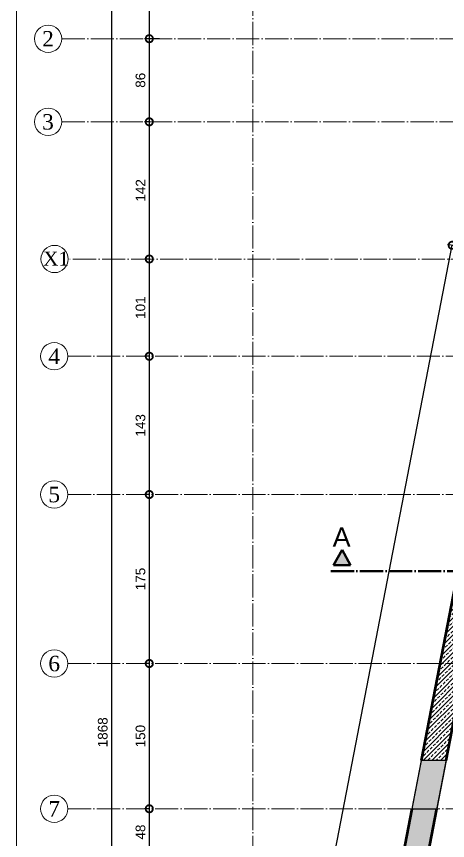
# Model space of a CAD drawing. Header units: millimetres. Extents: x 7519 to 33116, y -1769 to 3101.
# Drawn here: x 13778 to 14225, y 1787 to 2640 of the extents above; entities that cross this region are included whole.
import ezdxf

# ---------------------------------------------------------------- set-up
doc = ezdxf.new("R2010")
doc.units = ezdxf.units.MM
doc.linetypes.add('ACAD_ISO04W100', pattern=[30, 24, -3, 0, -3])
for name, color, linetype, lineweight in [('duvar', 145, 'Continuous', 53), ('iç ölçü x', 20, 'Continuous', 9), ('kesit', 50, 'Continuous', 50), ('kolon', 1, 'Continuous', 30), ('t tarama', 250, 'Continuous', 18), ('tarama', 157, 'Continuous', 15), ('çizgi', 234, 'Continuous', 9)]:
    doc.layers.add(name, color=color, linetype=linetype, lineweight=lineweight)
doc.styles.add('ARIAL', font='arial.ttf', dxfattribs={"height": 10})
doc.styles.get("Standard").update_dxf_attribs({"font": 'arial.ttf'})
doc.styles.add('TÜRKÇE', font='times.ttf')
doc.dimstyles.new('KESİT', dxfattribs={"dimscale": 0, "dimtxt": 10, "dimasz": 15, "dimexe": 5, "dimexo": 5, "dimgap": 4, "dimtad": 1, "dimdec": 0, "dimdsep": 46, "dimtxsty": 'ARIAL', "dimblk": 'DOTSMALL', "dimcen": -2, "dimclrd": 256, "dimclre": 8, "dimclrt": 4, "dimadec": 0, "dimazin": 0, "dimtfac": 0.533333, "dimtdec": 0, "dimtix": 1, "dimtmove": 2, "dimatfit": 3, "dimldrblk": 'DOTSMALL', "dimfxl": 35, "dimfxlon": 1, "dimtolj": 1, "dimarcsym": 0})

# ---------------------------------------------------------------- blocks, each defined once
blk = doc.blocks.new('_DotSmall')
at = {"color": 0, "linetype": 'ByBlock', "const_width": 0.5}
blk.add_lwpolyline([(-0.0625, 0, 1), (0.0625, 0, 1)], format="xyb", close=True, dxfattribs=at)
blk = doc.blocks.new('*D206')
at = {"layer": 'Defpoints', "color": 0, "transparency": 16777216}
for p in [(14229.69, 2403.05), (14298.3, 2389.8), (14023.12, 964.84)]:
    blk.add_point(p, dxfattribs=at)
at = {"layer": 'iç ölçü x', "lineweight": -2, "transparency": 16777216}
blk.add_line((13954.5, 978.09), (14229.69, 2403.05), dxfattribs=at)
at = {"layer": 'iç ölçü x', "color": 8, "lineweight": -2, "transparency": 16777216}
for p, q in [((14264.05, 2396.42), (14224.78, 2404)), ((13988.87, 971.45), (13949.59, 979.04))]:
    blk.add_line(p, q, dxfattribs=at)
at = {"layer": 'iç ölçü x', "lineweight": -2, "transparency": 16777216, "xscale": 15, "yscale": 15, "zscale": 15}
for p, rotation in [((14229.69, 2403.05), 79.06970946098961), ((13954.5, 978.09), 259.0697094609896)]:
    blk.add_blockref('_DotSmall', p, dxfattribs=dict(at, rotation=rotation))
at = {"layer": 'iç ölçü x', "color": 4, "transparency": 16777216, "insert": (14083.16, 1692.3), "char_height": 10, "attachment_point": 5, "rotation": 79.06971, "style": 'ARIAL'}
blk.add_mtext('\\A1;1451', dxfattribs=at)
blk = doc.blocks.new('*D214')
at = {"layer": 'Defpoints', "color": 0, "transparency": 16777216}
for p in [(13900.19, 2832.88), (13874.38, 964.84), (13876.97, 964.84)]:
    blk.add_point(p, dxfattribs=at)
at = {"layer": 'iç ölçü x', "color": 8, "lineweight": -2, "transparency": 16777216}
for p, q in [((13895.19, 2832.88), (13871.97, 2832.88)), ((13876.97, 964.84), (13881.97, 964.84))]:
    blk.add_line(p, q, dxfattribs=at)
at = {"layer": 'iç ölçü x', "lineweight": -2, "transparency": 16777216}
blk.add_line((13876.97, 2832.88), (13876.97, 964.84), dxfattribs=at)
at = {"layer": 'iç ölçü x', "lineweight": -2, "transparency": 16777216, "xscale": 15, "yscale": 15, "zscale": 15}
for p, rotation in [((13876.97, 2832.88), 90), ((13876.97, 964.84), 270)]:
    blk.add_blockref('_DotSmall', p, dxfattribs=dict(at, rotation=rotation))
at = {"layer": 'iç ölçü x', "color": 4, "transparency": 16777216, "insert": (13867.87, 1898.86), "char_height": 10, "attachment_point": 5, "rotation": 90, "style": 'ARIAL'}
blk.add_mtext('\\A1;1868', dxfattribs=at)
blk = doc.blocks.new('*D228')
at = {"layer": 'Defpoints', "color": 0, "transparency": 16777216}
for p in [(13931.46, 2832.88), (13916.03, 2616.88), (13931.46, 2616.88)]:
    blk.add_point(p, dxfattribs=at)
at = {"layer": 'iç ölçü x', "color": 8, "lineweight": -2, "transparency": 16777216}
for p, q in [((13926.46, 2832.88), (13911.03, 2832.88)), ((13926.46, 2616.88), (13911.03, 2616.88))]:
    blk.add_line(p, q, dxfattribs=at)
at = {"layer": 'iç ölçü x', "lineweight": -2, "transparency": 16777216}
blk.add_line((13916.03, 2832.88), (13916.03, 2616.88), dxfattribs=at)
at = {"layer": 'iç ölçü x', "lineweight": -2, "transparency": 16777216, "xscale": 15, "yscale": 15, "zscale": 15}
for p, rotation in [((13916.03, 2832.88), 90), ((13916.03, 2616.88), 270)]:
    blk.add_blockref('_DotSmall', p, dxfattribs=dict(at, rotation=rotation))
at = {"layer": 'iç ölçü x', "color": 4, "transparency": 16777216, "insert": (13906.93, 2724.88), "char_height": 10, "attachment_point": 5, "rotation": 90, "style": 'ARIAL'}
blk.add_mtext('\\A1;216', dxfattribs=at)
blk = doc.blocks.new('*D229')
at = {"layer": 'Defpoints', "color": 0, "transparency": 16777216}
for p in [(13931.46, 2616.88), (13916.03, 2530.85), (13916.03, 2530.85)]:
    blk.add_point(p, dxfattribs=at)
at = {"layer": 'iç ölçü x', "color": 8, "lineweight": -2, "transparency": 16777216}
for p, q in [((13926.46, 2616.88), (13911.03, 2616.88)), ((13916.03, 2530.85), (13911.03, 2530.85))]:
    blk.add_line(p, q, dxfattribs=at)
at = {"layer": 'iç ölçü x', "lineweight": -2, "transparency": 16777216}
blk.add_line((13916.03, 2616.88), (13916.03, 2530.85), dxfattribs=at)
at = {"layer": 'iç ölçü x', "lineweight": -2, "transparency": 16777216, "xscale": 15, "yscale": 15, "zscale": 15}
for p, rotation in [((13916.03, 2616.88), 90), ((13916.03, 2530.85), 270)]:
    blk.add_blockref('_DotSmall', p, dxfattribs=dict(at, rotation=rotation))
at = {"layer": 'iç ölçü x', "color": 4, "transparency": 16777216, "insert": (13906.93, 2573.87), "char_height": 10, "attachment_point": 5, "rotation": 90, "style": 'ARIAL'}
blk.add_mtext('\\A1;86', dxfattribs=at)
blk = doc.blocks.new('*D230')
at = {"layer": 'Defpoints', "color": 0, "transparency": 16777216}
for p in [(13916.03, 2530.85), (13916.03, 2388.84), (13916.03, 2388.84)]:
    blk.add_point(p, dxfattribs=at)
at = {"layer": 'iç ölçü x', "color": 8, "lineweight": -2, "transparency": 16777216}
for p, q in [((13916.03, 2530.85), (13911.03, 2530.85)), ((13916.03, 2388.84), (13911.03, 2388.84))]:
    blk.add_line(p, q, dxfattribs=at)
at = {"layer": 'iç ölçü x', "lineweight": -2, "transparency": 16777216}
blk.add_line((13916.03, 2530.85), (13916.03, 2388.84), dxfattribs=at)
at = {"layer": 'iç ölçü x', "lineweight": -2, "transparency": 16777216, "xscale": 15, "yscale": 15, "zscale": 15}
for p, rotation in [((13916.03, 2530.85), 90), ((13916.03, 2388.84), 270)]:
    blk.add_blockref('_DotSmall', p, dxfattribs=dict(at, rotation=rotation))
at = {"layer": 'iç ölçü x', "color": 4, "transparency": 16777216, "insert": (13907.01, 2459.85), "char_height": 10, "attachment_point": 5, "rotation": 90, "style": 'ARIAL'}
blk.add_mtext('\\A1;142', dxfattribs=at)
blk = doc.blocks.new('*D231')
at = {"layer": 'Defpoints', "color": 0, "transparency": 16777216}
for p in [(13916.03, 2388.84), (13916.03, 2288.15), (13916.03, 2288.15)]:
    blk.add_point(p, dxfattribs=at)
at = {"layer": 'iç ölçü x', "color": 8, "lineweight": -2, "transparency": 16777216}
for p, q in [((13916.03, 2388.84), (13911.03, 2388.84)), ((13916.03, 2288.15), (13911.03, 2288.15))]:
    blk.add_line(p, q, dxfattribs=at)
at = {"layer": 'iç ölçü x', "lineweight": -2, "transparency": 16777216}
blk.add_line((13916.03, 2388.84), (13916.03, 2288.15), dxfattribs=at)
at = {"layer": 'iç ölçü x', "lineweight": -2, "transparency": 16777216, "xscale": 15, "yscale": 15, "zscale": 15}
for p, rotation in [((13916.03, 2388.84), 90), ((13916.03, 2288.15), 270)]:
    blk.add_blockref('_DotSmall', p, dxfattribs=dict(at, rotation=rotation))
at = {"layer": 'iç ölçü x', "color": 4, "transparency": 16777216, "insert": (13906.93, 2338.49), "char_height": 10, "attachment_point": 5, "rotation": 90, "style": 'ARIAL'}
blk.add_mtext('\\A1;101', dxfattribs=at)
blk = doc.blocks.new('*D232')
at = {"layer": 'Defpoints', "color": 0, "transparency": 16777216}
for p in [(13916.03, 2288.15), (13916.03, 2145.03), (13916.03, 2145.03)]:
    blk.add_point(p, dxfattribs=at)
at = {"layer": 'iç ölçü x', "color": 8, "lineweight": -2, "transparency": 16777216}
for p, q in [((13916.03, 2288.15), (13911.03, 2288.15)), ((13916.03, 2145.03), (13911.03, 2145.03))]:
    blk.add_line(p, q, dxfattribs=at)
at = {"layer": 'iç ölçü x', "lineweight": -2, "transparency": 16777216}
blk.add_line((13916.03, 2288.15), (13916.03, 2145.03), dxfattribs=at)
at = {"layer": 'iç ölçü x', "lineweight": -2, "transparency": 16777216, "xscale": 15, "yscale": 15, "zscale": 15}
for p, rotation in [((13916.03, 2288.15), 90), ((13916.03, 2145.03), 270)]:
    blk.add_blockref('_DotSmall', p, dxfattribs=dict(at, rotation=rotation))
at = {"layer": 'iç ölçü x', "color": 4, "transparency": 16777216, "insert": (13906.92, 2216.59), "char_height": 10, "attachment_point": 5, "rotation": 90, "style": 'ARIAL'}
blk.add_mtext('\\A1;143', dxfattribs=at)
blk = doc.blocks.new('*D233')
at = {"layer": 'Defpoints', "color": 0, "transparency": 16777216}
for p in [(13916.03, 2145.03), (13916.03, 1970.08), (13916.03, 1970.08)]:
    blk.add_point(p, dxfattribs=at)
at = {"layer": 'iç ölçü x', "color": 8, "lineweight": -2, "transparency": 16777216}
for p, q in [((13916.03, 2145.03), (13911.03, 2145.03)), ((13916.03, 1970.08), (13911.03, 1970.08))]:
    blk.add_line(p, q, dxfattribs=at)
at = {"layer": 'iç ölçü x', "lineweight": -2, "transparency": 16777216}
blk.add_line((13916.03, 2145.03), (13916.03, 1970.08), dxfattribs=at)
at = {"layer": 'iç ölçü x', "lineweight": -2, "transparency": 16777216, "xscale": 15, "yscale": 15, "zscale": 15}
for p, rotation in [((13916.03, 2145.03), 90), ((13916.03, 1970.08), 270)]:
    blk.add_blockref('_DotSmall', p, dxfattribs=dict(at, rotation=rotation))
at = {"layer": 'iç ölçü x', "color": 4, "transparency": 16777216, "insert": (13906.93, 2057.56), "char_height": 10, "attachment_point": 5, "rotation": 90, "style": 'ARIAL'}
blk.add_mtext('\\A1;175', dxfattribs=at)
blk = doc.blocks.new('*D234')
at = {"layer": 'Defpoints', "color": 0, "transparency": 16777216}
for p in [(13916.03, 1970.08), (13916.03, 1819.7), (13916.03, 1819.7)]:
    blk.add_point(p, dxfattribs=at)
at = {"layer": 'iç ölçü x', "color": 8, "lineweight": -2, "transparency": 16777216}
for p, q in [((13916.03, 1970.08), (13911.03, 1970.08)), ((13916.03, 1819.7), (13911.03, 1819.7))]:
    blk.add_line(p, q, dxfattribs=at)
at = {"layer": 'iç ölçü x', "lineweight": -2, "transparency": 16777216}
blk.add_line((13916.03, 1970.08), (13916.03, 1819.7), dxfattribs=at)
at = {"layer": 'iç ölçü x', "lineweight": -2, "transparency": 16777216, "xscale": 15, "yscale": 15, "zscale": 15}
for p, rotation in [((13916.03, 1970.08), 90), ((13916.03, 1819.7), 270)]:
    blk.add_blockref('_DotSmall', p, dxfattribs=dict(at, rotation=rotation))
at = {"layer": 'iç ölçü x', "color": 4, "transparency": 16777216, "insert": (13906.93, 1894.89), "char_height": 10, "attachment_point": 5, "rotation": 90, "style": 'ARIAL'}
blk.add_mtext('\\A1;150', dxfattribs=at)
blk = doc.blocks.new('*D235')
at = {"layer": 'Defpoints', "color": 0, "transparency": 16777216}
for p in [(13916.03, 1819.7), (13916.03, 1771.43), (13916.03, 1771.43)]:
    blk.add_point(p, dxfattribs=at)
at = {"layer": 'iç ölçü x', "color": 8, "lineweight": -2, "transparency": 16777216}
for p, q in [((13916.03, 1819.7), (13911.03, 1819.7)), ((13916.03, 1771.43), (13911.03, 1771.43))]:
    blk.add_line(p, q, dxfattribs=at)
at = {"layer": 'iç ölçü x', "lineweight": -2, "transparency": 16777216}
blk.add_line((13916.03, 1819.7), (13916.03, 1771.43), dxfattribs=at)
at = {"layer": 'iç ölçü x', "lineweight": -2, "transparency": 16777216, "xscale": 15, "yscale": 15, "zscale": 15}
for p, rotation in [((13916.03, 1819.7), 90), ((13916.03, 1771.43), 270)]:
    blk.add_blockref('_DotSmall', p, dxfattribs=dict(at, rotation=rotation))
at = {"layer": 'iç ölçü x', "color": 4, "transparency": 16777216, "insert": (13906.93, 1795.56), "char_height": 10, "attachment_point": 5, "rotation": 90, "style": 'ARIAL'}
blk.add_mtext('\\A1;48', dxfattribs=at)
blk = doc.blocks.new('A$C035B695E')
at = {"layer": 'tarama'}
for p, q in [((0, 0), (250, -500)), ((0, -500), (250, 0))]:
    blk.add_line(p, q, dxfattribs=at)
blk.add_lwpolyline([(0, -500), (250, -500), (250, 0), (0, 0)], close=True, dxfattribs=at)

msp = doc.modelspace()

# ---------------------------------------------------------------- hatches: boundary and pattern name
at = {"layer": 'kesit'}
h = msp.add_hatch(color=256, dxfattribs=at)
h.dxf.hatch_style = 1
h.paths.add_polyline_path([(14115.885, 2087.924), (14106.779, 2072.061), (14124.356, 2072.061)])
at = {"layer": 't tarama'}
h = msp.add_hatch(dxfattribs=at)
h.set_pattern_fill('ANSI33', color=256)
h.paths.add_polyline_path([(14319.902, 2369.805), (14292.665, 2360.617), (14197.861, 1869.703), (14223.323, 1869.703)])
h.paths.add_polyline_path([(14233.125, 2036.396), (14253.664, 2036.396), (14253.664, 2057.003), (14233.125, 2057.003)], flags=16)
h = msp.add_hatch(dxfattribs=at)
h.set_pattern_fill('ANSI33', color=256)
h.set_pattern_definition([(45, (-20204.8364, 0), (-4.4901281, 4.4901281), []), (45, (-20200.346, 0), (-4.4901281, 4.4901281), [3.175, -1.5875])])
h.paths.add_polyline_path([(14223.323, 1869.703), (14197.861, 1869.703), (14188.205, 1819.703), (14213.667, 1819.703)])
h.paths.add_polyline_path([(14783.897, 1869.703), (14733.897, 1869.703), (14733.897, 1819.703), (14783.897, 1819.703)])
h = msp.add_hatch(dxfattribs=at)
h.set_pattern_fill('ANSI33', color=256)
h.paths.add_polyline_path([(14213.667, 1819.703), (14188.205, 1819.703), (14041.652, 1060.825), (14066.199, 1056.085), (14115.317, 1310.426)])

# ---------------------------------------------------------------- linework, layer by layer
for p, q in [((14298.116, 2388.84), (14197.861, 1869.703)), ((14188.205, 1819.703), (14023.116, 964.84))]:
    msp.add_line(p, q)
at = {"layer": 'duvar'}
for p, q in [((14223.323, 1869.703), (14319.902, 2369.805)), ((14197.861, 1869.703), (14292.665, 2360.617)), ((14041.652, 1060.825), (14188.205, 1819.703)), ((14115.317, 1310.426), (14213.667, 1819.703))]:
    msp.add_line(p, q, dxfattribs=at)
at = {"layer": 'iç ölçü x'}
for points in [[(13778.496, 704.072), (16014.439, 704.072), (16014.439, 3080.74), (13778.496, 3080.74)], [(14298.302, 2389.803), (15629.176, 2832.88), (15629.176, 2288.145), (15529.668, 2288.145), (15529.668, 1771.426), (15464.991, 1434.154), (14023.116, 964.84)]]:
    msp.add_lwpolyline(points, close=True, dxfattribs=at)
at = {"layer": 'kesit'}
for p, q in [((14106.779, 2072.061), (14115.885, 2087.924)), ((14115.885, 2087.924), (14124.356, 2072.061)), ((14106.779, 2072.061), (14124.356, 2072.061))]:
    msp.add_line(p, q, dxfattribs=at)
at = {"layer": 'kesit', "linetype": 'ACAD_ISO04W100'}
msp.add_line((14104.097, 2065.786), (15663.767, 2065.786), dxfattribs=at)
at = {"layer": 'kolon'}
for p, q in [((14188.205, 1819.703), (14197.861, 1869.703)), ((14223.323, 1869.703), (14213.667, 1819.703))]:
    msp.add_line(p, q, dxfattribs=at)
for points in [[(14223.323, 1869.703), (14197.861, 1869.703)], [(14188.205, 1819.703), (14213.667, 1819.703)]]:
    msp.add_lwpolyline(points, dxfattribs=at)
at = {"layer": 'çizgi', "linetype": 'ACAD_ISO04W100'}
for p, q in [((14023.116, 2995.544), (14023.116, 758.25)), ((13825.31, 2616.878), (15908.097, 2616.878)), ((13825.304, 2530.853), (15908.091, 2530.853)), ((15907.765, 2388.84), (13832.074, 2388.84)), ((13831.73, 2288.145), (15906.526, 2288.145)), ((13831.73, 2145.028), (15906.526, 2145.028)), ((13831.73, 1970.083), (15906.526, 1970.083)), ((13831.73, 1819.703), (15906.526, 1819.703))]:
    msp.add_line(p, q, dxfattribs=at)
at = {"layer": 'çizgi'}
for centre in [(13811.208, 2616.878), (13811.193, 2530.853), (13817.972, 2388.84), (13817.628, 2288.145), (13817.628, 2145.028), (13817.628, 1970.083), (13817.628, 1819.703)]:
    msp.add_circle(centre, 14.102, dxfattribs=at)

# ---------------------------------------------------------------- block references
at = {"layer": 'tarama', "rotation": 349.0697094609817}
msp.add_blockref('A$C035B695E', (14239.678, 1954.393), dxfattribs=at)

# ---------------------------------------------------------------- texts
at = {"layer": 'kesit', "insert": (14105.873, 2110.987), "char_height": 20, "attachment_point": 1}
msp.add_mtext_dynamic_manual_height_columns('A', width=22.34166, gutter_width=12.5, heights=[0], dxfattribs=at)
at = {"layer": 'çizgi', "style": 'TÜRKÇE'}
for s, height, p in [('2', 16, (13805.096, 2608.84)), ('3', 16, (13805.081, 2522.814)), ('X1', 14.4, (13806.215, 2382.054)), ('4', 16, (13811.516, 2280.107)), ('5', 16, (13811.516, 2136.989)), ('6', 16, (13811.516, 1962.044)), ('7', 16, (13811.516, 1811.664))]:
    msp.add_text(s, height=height, dxfattribs=at).set_placement(p)

# ---------------------------------------------------------------- dimensions: what is measured, and where the dimension line sits
at = {"layer": 'iç ölçü x'}
for base, p1, p2, picture, middle in [((13876.972, 964.84), (13900.186, 2832.88), (13874.376, 964.84), '*D214', (13867.866, 1898.86)), ((13916.033, 2616.878), (13931.456, 2832.88), (13931.456, 2616.878), '*D228', (13906.927, 2724.879)), ((13916.033, 2530.853), (13931.456, 2616.878), (13916.033, 2530.853), '*D229', (13906.927, 2573.866)), ((13916.033, 2388.84), (13916.033, 2530.853), (13916.033, 2388.84), '*D230', (13907.013, 2459.846)), ((13916.033, 2288.145), (13916.033, 2388.84), (13916.033, 2288.145), '*D231', (13906.927, 2338.492)), ((13916.033, 2145.028), (13916.033, 2288.145), (13916.033, 2145.028), '*D232', (13906.924, 2216.587)), ((13916.033, 1970.083), (13916.033, 2145.028), (13916.033, 1970.083), '*D233', (13906.927, 2057.555)), ((13916.033, 1819.703), (13916.033, 1970.083), (13916.033, 1819.703), '*D234', (13906.927, 1894.893)), ((13916.033, 1771.426), (13916.033, 1819.703), (13916.033, 1771.426), '*D235', (13906.927, 1795.565))]:
    dim = msp.add_linear_dim(base=base, p1=p1, p2=p2, angle=90, dimstyle='KESİT', override={"dimscale": 1}, dxfattribs=at)
    dim.commit()
    dim.dimension.update_dxf_attribs({"geometry": picture, "text_midpoint": middle})
dim = msp.add_aligned_dim(p1=(14023.116, 964.84), p2=(14298.302, 2389.803), distance=69.88, dimstyle='KESİT', override={"dimscale": 1}, dxfattribs=at)
dim.commit()
dim.dimension.update_dxf_attribs({"geometry": '*D206', "text_midpoint": (14083.156, 1692.298)})

doc.saveas('drawing.dxf')
